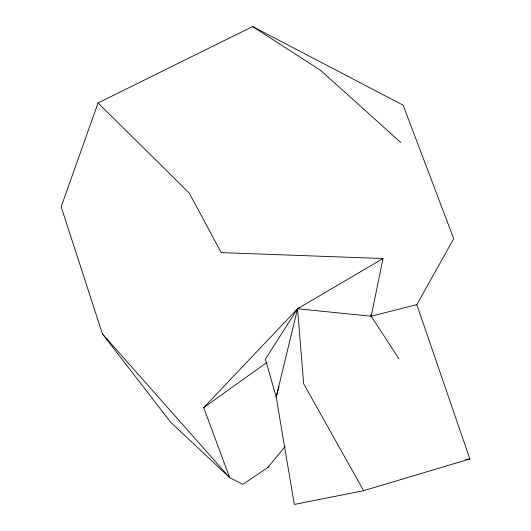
<?xml version="1.0" encoding="UTF-8"?>
<svg xmlns="http://www.w3.org/2000/svg" width="531" height="531" viewBox="0 0 531 531"><rect width="100%" height="100%" fill="white"/><g stroke="black" fill="none" stroke-linecap="round" stroke-linejoin="round"><path stroke-width="0.8" d="M297.174 311.166L297.552 308.75L299.57 307.303M398.92 358.75L371.196 316.224L383.024 258.537L221.241 252.61L189.235 193.058L98.062 102.961L252.65 26.55L403.168 105.204L453.713 238.704L416.795 304.641L371.196 316.224L297.552 308.75L203.705 407.629L229.697 477.668L242.846 484.325L267.883 467.479L285.127 446.432M278.948 386.614L276.193 397.042L294.313 504.45L363.602 490.69L469.842 458.963L416.795 304.641M98.062 102.961L61.158 206.785L102.397 333.853L170.796 422.384L229.697 477.668L102.397 333.853M267.883 467.479L268.719 466.059M203.705 407.629L266.854 362.454M383.024 258.537L297.552 308.75L265.381 359.188L276.193 397.042L297.552 308.75L303.652 383.747L363.602 490.69M465.78 459.693L469.842 458.963M252.65 26.55L320.624 70.364L400.799 142.507M370.592 314.684L371.196 316.224"/></g></svg>
